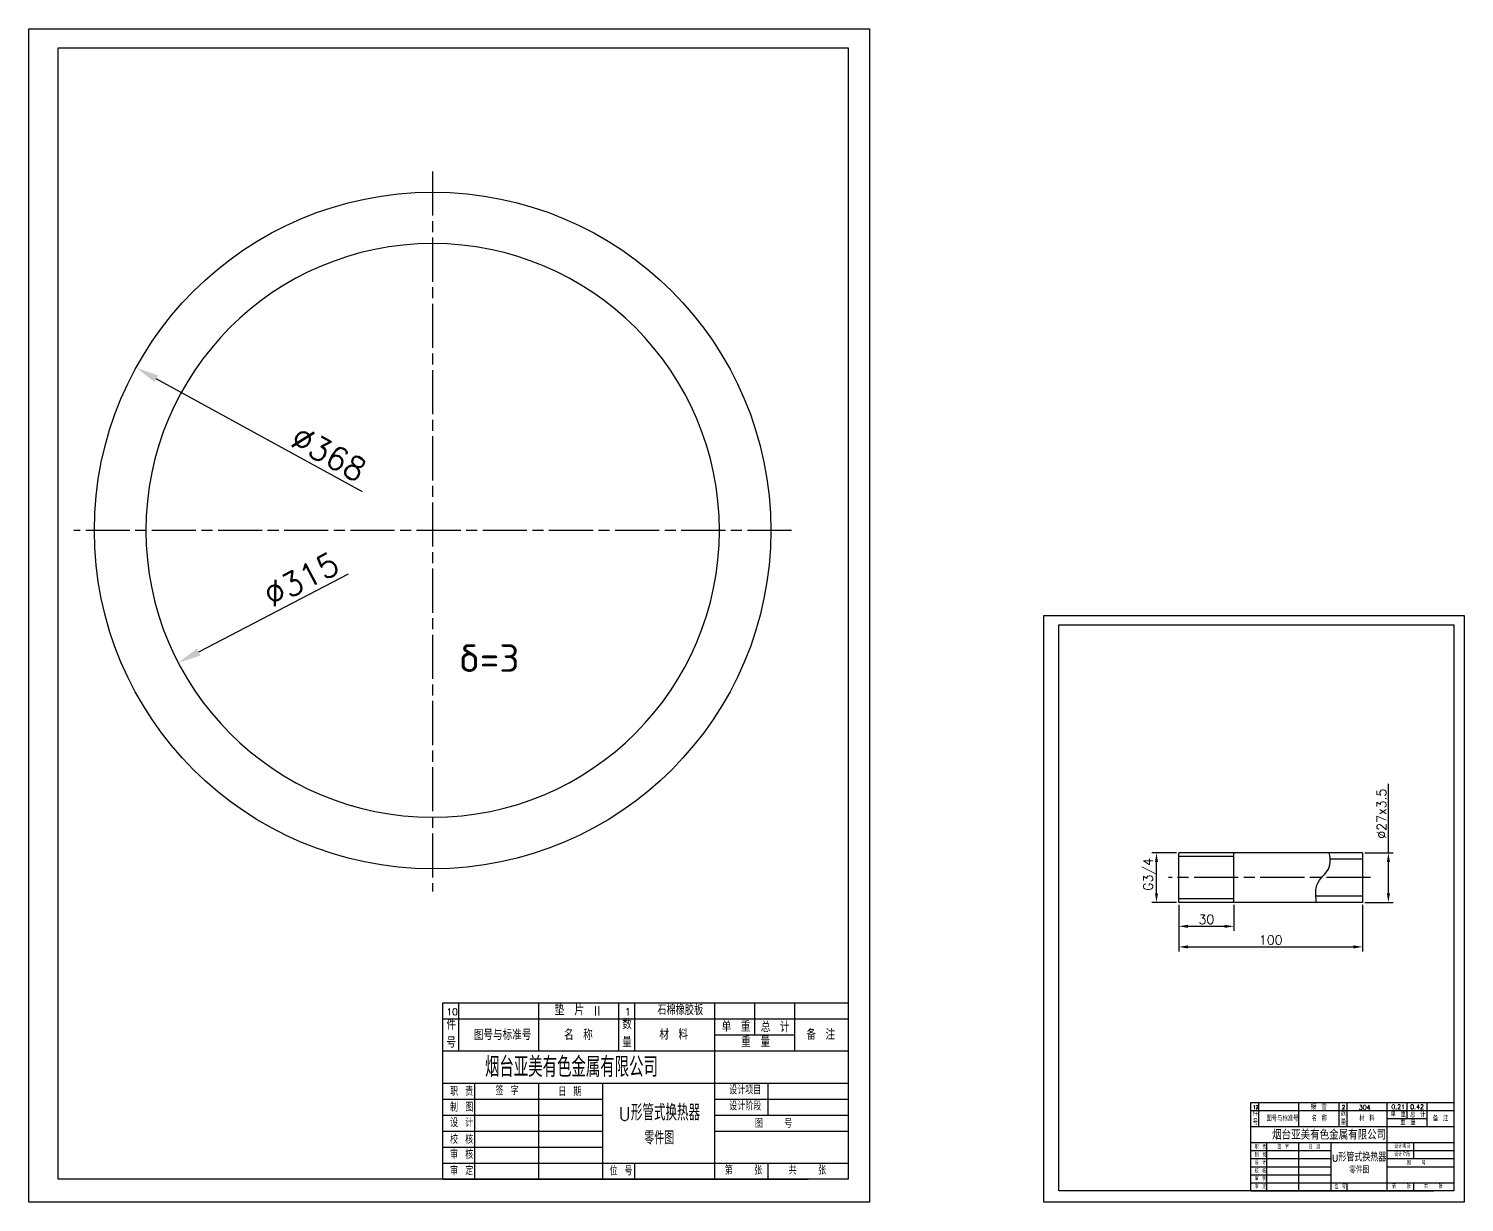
# Model space of a CAD drawing. Header units: millimetres. Extents: x 2215 to 13516, y 3399 to 7964.
# Drawn here: x 7971 to 8752, y 3416 to 4054 of the extents above; entities that cross this region are included whole.
import ezdxf

# ---------------------------------------------------------------- set-up
doc = ezdxf.new("R2010")
doc.units = ezdxf.units.MM
doc.linetypes.add('ACAD_ISO08W100', pattern=[36, 24, -3, 6, -3])
for name, color, linetype in [('中心线', 1, 'ACAD_ISO08W100'), ('实线', 6, 'Continuous'), ('文本', 4, 'Continuous'), ('标注', 3, 'Continuous')]:
    doc.layers.add(name, color=color, linetype=linetype)
doc.styles.get("Standard").update_dxf_attribs({"font": 'txt', "bigfont": 'gbcbig.shx'})
doc.dimstyles.new('ISO-25', dxfattribs={"dimtxt": 2.5, "dimasz": 2.5, "dimexe": 1.25, "dimexo": 0.625, "dimtad": 1, "dimtxsty": 'Standard', "dimcen": 2.5, "dimadec": 0, "dimazin": 0, "dimtfac": 1, "dimtmove": 0, "dimatfit": 3, "dimfxl": 0, "dimarcsym": 0})

# ---------------------------------------------------------------- blocks, each defined once
blk = doc.blocks.new('*D79')
at = {"layer": 'Defpoints', "color": 0}
for p in [(8328.79, 3853.04), (8051.98, 3709.09)]:
    blk.add_point(p, dxfattribs=at)
at = {"layer": '标注', "color": 3, "lineweight": -2}
blk.add_line((8144.52, 3757.21), (8063.07, 3714.86), dxfattribs=at)
at = {"layer": '标注', "color": 3}
blk.add_solid([(8062.11, 3716.71), (8064.03, 3713.01), (8051.98, 3709.09)], dxfattribs=at)
at = {"layer": '标注', "color": 4, "insert": (8118.94, 3754.48), "char_height": 12.5, "attachment_point": 5, "rotation": 27.47545}
blk.add_mtext('%%c315', dxfattribs=at)
blk = doc.blocks.new('*D80')
at = {"layer": 'Defpoints', "color": 0}
for p in [(8029.1, 3869.63), (8351.67, 3692.5)]:
    blk.add_point(p, dxfattribs=at)
at = {"layer": '标注', "color": 3, "lineweight": -2}
blk.add_line((8152.21, 3802.03), (8040.06, 3863.61), dxfattribs=at)
at = {"layer": '标注', "color": 3}
blk.add_solid([(8041.06, 3865.44), (8039.05, 3861.79), (8029.1, 3869.63)], dxfattribs=at)
at = {"layer": '标注', "color": 4, "insert": (8133.89, 3822.78), "char_height": 12.5, "attachment_point": 5, "rotation": 331.22841}
blk.add_mtext('∅368', dxfattribs=at)
blk = doc.blocks.new('*D81')
at = {"layer": 'Defpoints', "color": 0}
for p in [(8596.33, 3578.74), (8696.33, 3578.74), (8696.33, 3554.58)]:
    blk.add_point(p, dxfattribs=at)
at = {"layer": '标注', "color": 3, "lineweight": -2}
for p, q in [((8596.33, 3577.49), (8596.33, 3552.08)), ((8696.33, 3577.49), (8696.33, 3552.08)), ((8601.33, 3554.58), (8691.33, 3554.58))]:
    blk.add_line(p, q, dxfattribs=at)
at = {"layer": '标注', "color": 3}
for points in [[(8601.33, 3555.41), (8601.33, 3553.75), (8596.33, 3554.58)], [(8691.33, 3555.41), (8691.33, 3553.75), (8696.33, 3554.58)]]:
    blk.add_solid(points, dxfattribs=at)
at = {"layer": '标注', "color": 4, "insert": (8646.33, 3558.33), "char_height": 5, "attachment_point": 5}
blk.add_mtext('100', dxfattribs=at)
blk = doc.blocks.new('*D82')
at = {"layer": 'Defpoints', "color": 0}
for p in [(8696.33, 3605.74), (8710.35, 3605.74), (8696.33, 3578.74)]:
    blk.add_point(p, dxfattribs=at)
at = {"layer": '标注', "color": 3, "lineweight": -2}
for p, q in [((8710.35, 3605.74), (8710.35, 3643.24)), ((8697.58, 3605.74), (8712.85, 3605.74)), ((8710.35, 3583.74), (8710.35, 3600.74)), ((8697.58, 3578.74), (8712.85, 3578.74))]:
    blk.add_line(p, q, dxfattribs=at)
at = {"layer": '标注', "color": 3}
for points in [[(8709.52, 3600.74), (8711.18, 3600.74), (8710.35, 3605.74)], [(8709.52, 3583.74), (8711.18, 3583.74), (8710.35, 3578.74)]]:
    blk.add_solid(points, dxfattribs=at)
at = {"layer": '标注', "color": 4, "insert": (8706.6, 3626.99), "char_height": 5, "attachment_point": 5, "rotation": 90}
blk.add_mtext('%%C27x3.5', dxfattribs=at)
blk = doc.blocks.new('*D83')
at = {"layer": 'Defpoints', "color": 0}
for p in [(8584.18, 3605.74), (8596.33, 3605.74), (8596.33, 3578.74)]:
    blk.add_point(p, dxfattribs=at)
at = {"layer": '标注', "color": 3, "lineweight": -2}
for p, q in [((8595.08, 3605.74), (8581.68, 3605.74)), ((8584.18, 3583.74), (8584.18, 3600.74)), ((8595.08, 3578.74), (8581.68, 3578.74))]:
    blk.add_line(p, q, dxfattribs=at)
at = {"layer": '标注', "color": 3}
for points in [[(8583.35, 3600.74), (8585.01, 3600.74), (8584.18, 3605.74)], [(8583.35, 3583.74), (8585.01, 3583.74), (8584.18, 3578.74)]]:
    blk.add_solid(points, dxfattribs=at)
at = {"layer": '标注', "color": 4, "insert": (8580.43, 3593.99), "char_height": 5, "attachment_point": 5, "rotation": 90}
blk.add_mtext('G3/4', dxfattribs=at)
blk = doc.blocks.new('*D84')
at = {"layer": 'Defpoints', "color": 0}
for p in [(8596.33, 3578.74), (8626.33, 3578.74), (8626.33, 3565.77)]:
    blk.add_point(p, dxfattribs=at)
at = {"layer": '标注', "color": 3, "lineweight": -2}
for p, q in [((8596.33, 3577.49), (8596.33, 3563.27)), ((8626.33, 3577.49), (8626.33, 3563.27)), ((8601.33, 3565.77), (8621.33, 3565.77))]:
    blk.add_line(p, q, dxfattribs=at)
at = {"layer": '标注', "color": 3}
for points in [[(8601.33, 3566.6), (8601.33, 3564.93), (8596.33, 3565.77)], [(8621.33, 3566.6), (8621.33, 3564.93), (8626.33, 3565.77)]]:
    blk.add_solid(points, dxfattribs=at)
at = {"layer": '标注', "color": 4, "insert": (8611.33, 3569.52), "char_height": 5, "attachment_point": 5}
blk.add_mtext('30', dxfattribs=at)

msp = doc.modelspace()

# ---------------------------------------------------------------- linework, layer by layer
at = {"layer": '中心线'}
for p, q in [((8190.385, 3976.314), (8190.385, 3584.676)), ((8385.633, 3781.066), (7995.136, 3781.066)), ((8700.64, 3592.237), (8590.666, 3592.237))]:
    msp.add_line(p, q, dxfattribs=at)
at = {"layer": '实线'}
for p, q in [((8596.335, 3578.737), (8596.335, 3605.737)), ((8696.335, 3605.737), (8596.335, 3605.737)), ((8626.335, 3603.737), (8596.335, 3603.737)), ((8626.335, 3578.737), (8626.335, 3605.737)), ((8696.335, 3602.237), (8678.646, 3602.237)), ((8696.335, 3605.737), (8696.335, 3578.737)), ((8626.335, 3580.737), (8596.335, 3580.737)), ((8696.335, 3578.737), (8596.335, 3578.737)), ((8696.335, 3582.237), (8670.838, 3582.237))]:
    msp.add_line(p, q, dxfattribs=at)
msp.add_circle((8190.385, 3781.066), 184, dxfattribs=at)
for start, end in [(0, 180), (180, 0)]:
    msp.add_arc((8190.385, 3781.066), 156, start, end, dxfattribs=at)
msp.add_open_spline([(8671.236, 3578.737), (8670.78, 3581.566), (8670.271, 3590.431), (8678.848, 3595.233), (8678.993, 3601.958), (8678.133, 3605.737)], degree=3, knots=[14.4284599, 14.4284599, 14.4284599, 14.4284599, 19.6040436, 30.721219, 42.0434243, 42.0434243, 42.0434243, 42.0434243], dxfattribs=at)
at = {"layer": '标注'}
for p, q in [((8195.88, 3428.296), (8195.88, 3524.096)), ((8195.88, 3524.096), (8416.511, 3524.096)), ((8195.88, 3524.096), (8416.511, 3524.096)), ((8204.589, 3497.969), (8204.589, 3524.096)), ((8248.134, 3497.969), (8248.134, 3524.096)), ((8291.68, 3497.969), (8291.68, 3524.096)), ((8300.389, 3497.969), (8300.389, 3524.096)), ((8343.935, 3480.551), (8343.935, 3524.096)), ((8365.708, 3506.678), (8365.708, 3524.096)), ((8387.48, 3497.969), (8387.48, 3524.096)), ((8195.88, 3515.387), (8416.511, 3515.387)), ((8343.935, 3506.678), (8387.48, 3506.678)), ((8195.88, 3497.969), (8416.511, 3497.969)), ((8195.88, 3428.296), (8195.88, 3480.551)), ((8195.88, 3428.296), (8195.88, 3480.551)), ((8195.88, 3480.551), (8416.511, 3480.551)), ((8213.298, 3428.296), (8213.298, 3480.551)), ((8248.134, 3428.296), (8248.134, 3480.551)), ((8282.971, 3428.296), (8282.971, 3480.551)), ((8343.935, 3428.296), (8343.935, 3480.551)), ((8372.965, 3463.133), (8372.965, 3480.551)), ((8195.88, 3471.842), (8282.971, 3471.842)), ((8343.935, 3471.842), (8416.511, 3471.842)), ((8635.573, 3421.991), (8635.573, 3469.892)), ((8635.573, 3469.892), (8745.888, 3469.892)), ((8635.573, 3469.892), (8745.888, 3469.892)), ((8639.927, 3456.828), (8639.927, 3469.892)), ((8661.7, 3456.828), (8661.7, 3469.892)), ((8683.473, 3456.828), (8683.473, 3469.892)), ((8687.828, 3456.828), (8687.828, 3469.892)), ((8709.6, 3448.119), (8709.6, 3469.892)), ((8720.487, 3461.182), (8720.487, 3469.892)), ((8731.373, 3456.828), (8731.373, 3469.892)), ((8195.88, 3463.133), (8282.971, 3463.133)), ((8343.935, 3463.133), (8416.511, 3463.133)), ((8635.573, 3465.537), (8745.888, 3465.537)), ((8709.6, 3461.182), (8731.373, 3461.182)), ((8195.88, 3454.424), (8282.971, 3454.424)), ((8343.935, 3454.424), (8416.511, 3454.424)), ((8635.573, 3456.828), (8745.888, 3456.828)), ((8195.88, 3445.714), (8282.971, 3445.714)), ((8635.573, 3421.991), (8635.573, 3448.119)), ((8635.573, 3421.991), (8635.573, 3448.119)), ((8635.573, 3448.119), (8745.888, 3448.119)), ((8644.282, 3421.991), (8644.282, 3448.119)), ((8661.7, 3421.991), (8661.7, 3448.119)), ((8679.118, 3421.991), (8679.118, 3448.119)), ((8709.6, 3421.991), (8709.6, 3448.119)), ((8724.116, 3439.41), (8724.116, 3448.119)), ((8195.88, 3437.005), (8416.511, 3437.005)), ((8300.389, 3428.296), (8300.389, 3437.005)), ((8372.965, 3428.296), (8372.965, 3437.005)), ((8635.573, 3443.764), (8679.118, 3443.764)), ((8635.573, 3439.41), (8679.118, 3439.41)), ((8709.6, 3443.764), (8745.888, 3443.764)), ((8709.6, 3439.41), (8745.888, 3439.41)), ((8635.573, 3435.055), (8679.118, 3435.055)), ((8635.573, 3430.701), (8679.118, 3430.701)), ((8709.6, 3435.055), (8745.888, 3435.055)), ((8195.88, 3428.296), (8394.738, 3428.296)), ((8635.573, 3426.346), (8745.888, 3426.346)), ((8635.573, 3421.991), (8735.002, 3421.991)), ((8687.828, 3421.991), (8687.828, 3426.346)), ((8724.116, 3421.991), (8724.116, 3426.346))]:
    msp.add_line(p, q, dxfattribs=at)
for points in [[(7970.639, 4053.942), (8427.979, 4053.942), (8427.979, 3415.687), (7970.639, 3415.687)], [(7986.695, 4043.625), (8416.511, 4043.625), (8416.511, 3428.296), (7986.695, 3428.296)], [(8522.953, 3734.814), (8751.622, 3734.814), (8751.622, 3415.687), (8522.953, 3415.687)], [(8530.98, 3729.656), (8745.888, 3729.656), (8745.888, 3421.991), (8530.98, 3421.991)]]:
    msp.add_lwpolyline(points, close=True, dxfattribs=at)

# ---------------------------------------------------------------- texts
at = {"layer": '文本'}
for s, insert, char_height, width, attachment_point in [('垫 片 {\\H0.8333x;II}', (8256.702, 3523.284), 6, 181.11171, 1), ('石棉橡胶板', (8312.603, 3522.599), 5, 89.92699, 1), ('件\\P号', (8197.87, 3515.273), 5.806, 7.95157, 1), ('10', (8197.864, 3521.123), 3.6288, 11.67825, 1), ('数\\P量', (8293.546, 3515.479), 5.806, 7.95157, 1), ('1', (8294.893, 3521.25), 4, 21.38125, 1), ('单 重', (8347.662, 3514.217), 5.8061, 59.49103, 1), ('总 计', (8368.913, 3513.986), 5.8061, 59.49103, 1), ('图号与标准号', (8212.751, 3509.717), 5.8061, 42.28311, 1), ('名 称', (8261.873, 3509.761), 5.8061, 59.49103, 1), ('材 料', (8313.705, 3509.862), 5.8061, 59.49103, 1), ('备 注', (8393.719, 3509.862), 5.8061, 59.49103, 1), ('重 量', (8358.288, 3505.905), 5.8061, 59.49103, 1), ('烟台亚美有色金属有限公司', (8218.887, 3494.735), 10.8864, 148.05504, 1), ('职 责', (8199.854, 3478.052), 4.3546, 28.30187, 1), ('签 字', (8224.618, 3478.447), 4.3546, 23.63471, 1), ('日 期', (8258.722, 3477.885), 4.3546, 23.91607, 1), ('设计项目', (8351.729, 3478.78), 4.3546, 29.0304, 1), ('制 图', (8199.854, 3469.409), 4.3546, 28.30187, 1), ('{\\H0.8267x;U}形管式换热器\\P{\\H0.8333x;零件图}', (8313.648, 3468.889), 8.70912, 58.39624, 2), ('设计阶段', (8351.729, 3470.071), 4.3546, 29.0304, 1), ('12', (8636.565, 3468.405), 1.8144, 5.83913, 1), ('接 管', (8668.192, 3469.191), 3, 90.55585, 1), ('2', (8685.079, 3468.468), 2, 10.69062, 1), ('304', (8694.235, 3468.554), 2.5, 44.9635, 1), ('0.21', (8711.894, 3468.848), 2.5, 44.9635, 1), ('0.42', (8722.19, 3468.848), 2.5, 44.9635, 1), ('设 计', (8199.854, 3460.986), 4.3546, 28.30187, 1), ('图   号', (8365.668, 3460.634), 4.3546, 59.49103, 1), ('件\\P号', (8636.568, 3465.48), 2.903, 3.97578, 1), ('图号与标准号', (8644.009, 3462.702), 2.903, 21.14156, 1), ('名 称', (8668.57, 3462.724), 2.903, 29.74551, 1), ('数\\P量', (8684.406, 3465.583), 2.903, 3.97578, 1), ('材 料', (8694.486, 3462.774), 2.903, 29.74551, 1), ('单 重', (8711.464, 3464.952), 2.903, 29.74551, 1), ('重 量', (8716.777, 3460.796), 2.903, 29.74551, 1), ('总 计', (8722.09, 3464.837), 2.903, 29.74551, 1), ('备 注', (8734.493, 3462.774), 2.903, 29.74551, 1), ('校 核', (8199.854, 3451.899), 4.3546, 28.30187, 1), ('烟台亚美有色金属有限公司', (8647.076, 3455.211), 5.4432, 74.02752, 1), ('审 核', (8199.854, 3443.699), 4.3546, 28.30187, 1), ('职 责', (8637.56, 3446.869), 2.1773, 14.15093, 1), ('签 字', (8649.942, 3447.067), 2.1773, 11.81735, 1), ('日 期', (8666.994, 3446.786), 2.1773, 11.95804, 1), ('设计项目', (8713.497, 3447.233), 2.1773, 14.5152, 1), ('制 图', (8637.56, 3442.548), 2.1773, 14.15093, 1), ('设 计', (8637.56, 3438.337), 2.1773, 14.15093, 1), ('{\\H0.8267x;U}形管式换热器\\P{\\H0.8333x;零件图}', (8694.457, 3442.288), 4.35456, 29.19812, 2), ('设计阶段', (8713.497, 3442.879), 2.1773, 14.5152, 1), ('图   号', (8720.467, 3438.16), 2.1773, 29.74551, 1), ('审 定', (8199.854, 3434.833), 4.3546, 28.30187, 1), ('位 号', (8286.596, 3434.818), 4.3546, 16.2908, 1), ('第   张', (8349.304, 3435.168), 4.3546, 59.49103, 1), ('共   张', (8384.09, 3435.168), 4.3546, 59.49103, 1), ('校 核', (8637.56, 3433.793), 2.1773, 14.15093, 1), ('审 核', (8637.56, 3429.693), 2.1773, 14.15093, 1), ('审 定', (8637.56, 3425.26), 2.1773, 14.15093, 1), ('位 号', (8680.931, 3425.252), 2.1773, 8.1454, 1), ('第   张', (8712.285, 3425.427), 2.1773, 29.74551, 1), ('共   张', (8729.678, 3425.427), 2.1773, 29.74551, 1)]:
    msp.add_mtext(s, dxfattribs=dict(at, insert=insert, char_height=char_height, width=width, attachment_point=attachment_point))
at = {"layer": '标注', "insert": (8204.635, 3719.148), "char_height": 15, "width": 10.46912, "attachment_point": 1}
msp.add_mtext('{\\C4;δ=3}', dxfattribs=at)

# ---------------------------------------------------------------- dimensions: what is measured, and where the dimension line sits
at = {"layer": '标注'}
dim = msp.add_diameter_dim_2p(p1=(8351.669, 3692.503), p2=(8029.1, 3869.628), dimstyle='ISO-25', override={"dimscale": 5, "dimdsep": 46, "dimclrd": 3, "dimclre": 3, "dimclrt": 4}, dxfattribs=at)
dim.commit()
dim.dimension.update_dxf_attribs({"geometry": '*D80', "text_midpoint": (8129.379, 3814.564), "dimtype": 163})
dim = msp.add_diameter_dim_2p(p1=(8328.789, 3853.039), p2=(8051.98, 3709.092), text='%%c315', dimstyle='ISO-25', override={"dimscale": 5, "dimdsep": 46, "dimclrd": 3, "dimclre": 3, "dimclrt": 4, "dimtmove": 1}, dxfattribs=at)
dim.commit()
dim.dimension.update_dxf_attribs({"geometry": '*D79', "text_midpoint": (8123.264, 3746.161), "dimtype": 163})
for base, p1, p2, text, picture, middle in [((8710.351, 3605.737), (8696.335, 3578.737), (8696.335, 3605.737), '%%C27x3.5', '*D82', (8710.351, 3626.987)), ((8584.181, 3605.737), (8596.335, 3578.737), (8596.335, 3605.737), 'G3/4', '*D83', (8584.181, 3593.994))]:
    dim = msp.add_linear_dim(base=base, p1=p1, p2=p2, angle=90, text=text, dimstyle='ISO-25', override={"dimscale": 2, "dimdsep": 46, "dimclrd": 3, "dimclre": 3, "dimclrt": 4}, dxfattribs=at)
    dim.commit()
    dim.dimension.update_dxf_attribs({"geometry": picture, "text_midpoint": middle, "dimtype": 160})
for base, p2, picture, middle in [((8696.335, 3554.579), (8696.335, 3578.737), '*D81', (8646.335, 3558.329)), ((8626.335, 3565.768), (8626.335, 3578.737), '*D84', (8611.335, 3569.518))]:
    dim = msp.add_linear_dim(base=base, p1=(8596.335, 3578.737), p2=p2, dimstyle='ISO-25', override={"dimscale": 2, "dimdsep": 46, "dimclrd": 3, "dimclre": 3, "dimclrt": 4}, dxfattribs=at)
    dim.commit()
    dim.dimension.update_dxf_attribs({"geometry": picture, "text_midpoint": middle})

doc.saveas('drawing.dxf')
